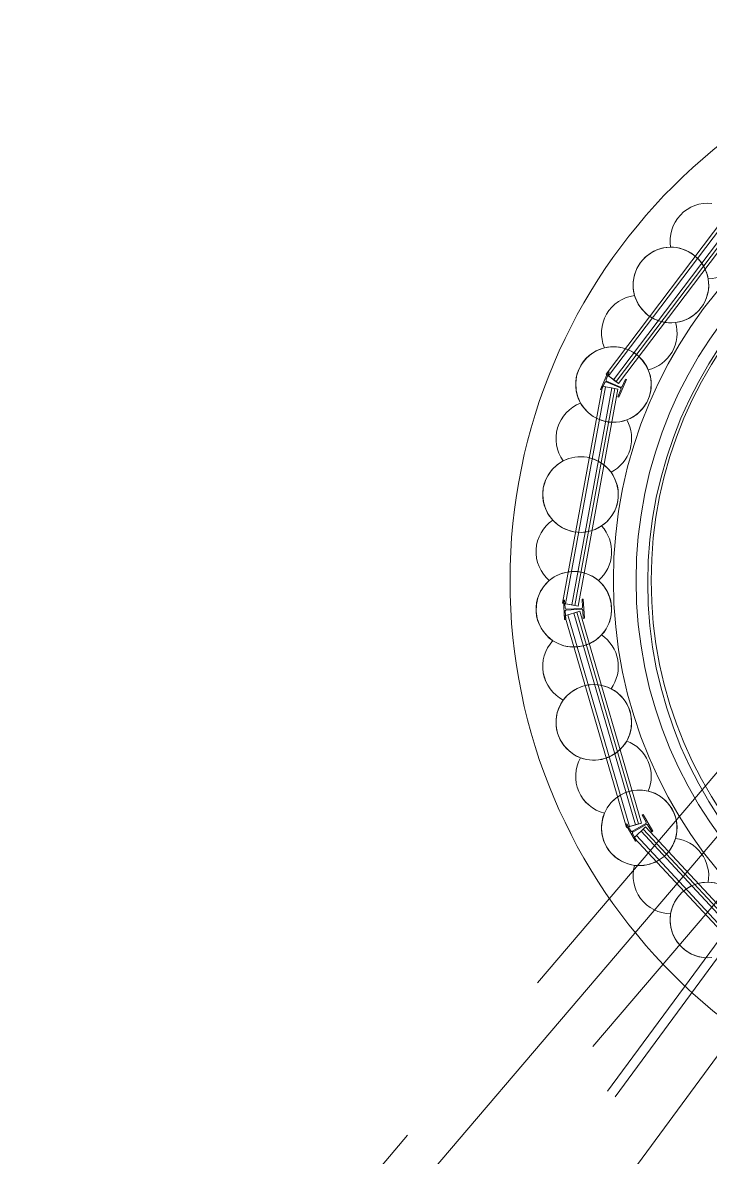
# Model space of a CAD drawing. Header units: metres. Extents: x 1753726 to 1755216, y 5920592 to 5921703.
# Drawn here: x 1753848.58 to 1753854.04, y 5920850.32 to 5920859.32 of the extents above; entities that cross this region are included whole.
import ezdxf

# ---------------------------------------------------------------- set-up
doc = ezdxf.new("R2010")
doc.units = ezdxf.units.M
doc.linetypes.add('CENTER', pattern=[50.8, 31.75, -6.35, 6.35, -6.35])
doc.linetypes.add('HIDDEN2', pattern=[4.7625, 3.175, -1.5875])
for name, color, linetype, lineweight in [('A-FLOR-____-OTLN', 9, 'Continuous', 9), ('A-WALL-____-OTLN', 2, 'Continuous', 9), ('P-PIPE-____-CNTR', 1, 'CENTER', 9), ('P-PIPE-____-OTLN', 6, 'HIDDEN2', 18), ('S-BEAM-____-OTLN', 7, 'Continuous', 9), ('S-FNDN-____-OTLN', 7, 'Continuous', 9)]:
    doc.layers.add(name, color=color, linetype=linetype, lineweight=lineweight)

# ---------------------------------------------------------------- blocks, each defined once
blk = doc.blocks.new('308492-ARUP-TUTB-MOD-0001_rvt-1-X-ARUP-GL-HERNE_BAY_ALIGNMENT')
at = {"layer": 'P-PIPE-____-CNTR'}
for p, q in [((1753815.7647, 5920807.9336), (1753854.9772, 5920853.9053)), ((1753815.7647, 5920807.9336), (1753854.9772, 5920853.9053)), ((1753745.5689, 5920703.8907), (1753855.5351, 5920853.0837)), ((1753745.5689, 5920703.8907), (1753855.5351, 5920853.0837))]:
    blk.add_line(p, q, dxfattribs=at)
at = {"layer": 'P-PIPE-____-OTLN'}
for p, q in [((1753854.7253, 5920854.1201), (1753815.5129, 5920808.1484)), ((1753816.0165, 5920807.7188), (1753855.229, 5920853.6905)), ((1753855.1036, 5920853.4017), (1753745.1375, 5920704.2088)), ((1753855.1641, 5920853.3571), (1753745.198, 5920704.1641))]:
    blk.add_line(p, q, dxfattribs=at)
blk = doc.blocks.new('Arup_Beam_Steel I Section_UC_AU1 - 150UC30-4478007-X-ARUP-GL-HERNE_BAY_ALIGNMENT')
at = {"layer": 'S-BEAM-____-OTLN'}
for p, q in [((1753853.5031, 5920853.0409), (1753853.4949, 5920853.0362)), ((1753853.4949, 5920853.0362), (1753853.5031, 5920853.0409)), ((1753853.4949, 5920853.0362), (1753853.5271, 5920852.9805)), ((1753853.5271, 5920852.9805), (1753853.4949, 5920853.0362)), ((1753853.5796, 5920852.9084), (1753853.5031, 5920853.0409)), ((1753853.5031, 5920853.0409), (1753853.5796, 5920852.9084)), ((1753853.3744, 5920852.9666), (1753853.3663, 5920852.9619)), ((1753853.3663, 5920852.9619), (1753853.3744, 5920852.9666)), ((1753853.3663, 5920852.9619), (1753853.4428, 5920852.8294)), ((1753853.4428, 5920852.8294), (1753853.3663, 5920852.9619)), ((1753853.4065, 5920852.9109), (1753853.3744, 5920852.9666)), ((1753853.3744, 5920852.9666), (1753853.4065, 5920852.9109)), ((1753853.5238, 5920852.9684), (1753853.4187, 5920852.9077)), ((1753853.4187, 5920852.9077), (1753853.5238, 5920852.9684)), ((1753853.422, 5920852.9019), (1753853.5271, 5920852.9626)), ((1753853.5271, 5920852.9626), (1753853.422, 5920852.9019)), ((1753853.5393, 5920852.9594), (1753853.5714, 5920852.9037)), ((1753853.5714, 5920852.9037), (1753853.5393, 5920852.9594)), ((1753853.5714, 5920852.9037), (1753853.5796, 5920852.9084)), ((1753853.5796, 5920852.9084), (1753853.5714, 5920852.9037)), ((1753853.4509, 5920852.8341), (1753853.4187, 5920852.8898)), ((1753853.4187, 5920852.8898), (1753853.4509, 5920852.8341)), ((1753853.4428, 5920852.8294), (1753853.4509, 5920852.8341)), ((1753853.4509, 5920852.8341), (1753853.4428, 5920852.8294))]:
    blk.add_line(p, q, dxfattribs=at)
for centre, major_axis, start_param, end_param in [((1753853.4143, 5920852.9154), (0.00007, 0.0089), 2.102805, 3.673602), ((1753853.4143, 5920852.9154), (0.00007, 0.0089), 2.102805, 3.673602), ((1753853.4265, 5920852.8942), (0.00316, 0.00832), 0.886322, 2.457119), ((1753853.4265, 5920852.8942), (0.00316, 0.00832), 0.886322, 2.457119), ((1753853.5194, 5920852.9761), (0.00316, 0.00832), 4.027915, 5.598711), ((1753853.5194, 5920852.9761), (0.00316, 0.00832), 4.027915, 5.598711), ((1753853.5316, 5920852.9549), (0.00347, 0.00819), 5.637097, 7.207894), ((1753853.5316, 5920852.9549), (0.00347, 0.00819), 5.637097, 7.207894)]:
    blk.add_ellipse(centre, major_axis=major_axis, ratio=1, start_param=start_param, end_param=end_param, dxfattribs=at)
blk = doc.blocks.new('Arup_Beam_Steel I Section_UC_AU1 - 150UC30-4478008-X-ARUP-GL-HERNE_BAY_ALIGNMENT')
at = {"layer": 'S-BEAM-____-OTLN'}
for p, q in [((1753852.8798, 5920854.7418), (1753852.8704, 5920854.7412)), ((1753852.8704, 5920854.7412), (1753852.8798, 5920854.7418)), ((1753852.8704, 5920854.7412), (1753852.8793, 5920854.5885)), ((1753852.8793, 5920854.5885), (1753852.8704, 5920854.7412)), ((1753852.8835, 5920854.6776), (1753852.8798, 5920854.7418)), ((1753852.8798, 5920854.7418), (1753852.8835, 5920854.6776)), ((1753853.0281, 5920854.7504), (1753853.0187, 5920854.7498)), ((1753853.0187, 5920854.7498), (1753853.0281, 5920854.7504)), ((1753853.0187, 5920854.7498), (1753853.0225, 5920854.6857)), ((1753853.0225, 5920854.6857), (1753853.0187, 5920854.7498)), ((1753853.037, 5920854.5977), (1753853.0281, 5920854.7504)), ((1753853.0281, 5920854.7504), (1753853.037, 5920854.5977)), ((1753852.8887, 5920854.589), (1753852.8849, 5920854.6532)), ((1753852.8849, 5920854.6532), (1753852.8887, 5920854.589)), ((1753853.0141, 5920854.6763), (1753852.8929, 5920854.6692)), ((1753852.8929, 5920854.6692), (1753853.0141, 5920854.6763)), ((1753852.8933, 5920854.6626), (1753853.0145, 5920854.6697)), ((1753853.0145, 5920854.6697), (1753852.8933, 5920854.6626)), ((1753853.0239, 5920854.6613), (1753853.0276, 5920854.5971)), ((1753853.0276, 5920854.5971), (1753853.0239, 5920854.6613)), ((1753852.8793, 5920854.5885), (1753852.8887, 5920854.589)), ((1753852.8887, 5920854.589), (1753852.8793, 5920854.5885)), ((1753853.0276, 5920854.5971), (1753853.037, 5920854.5977)), ((1753853.037, 5920854.5977), (1753853.0276, 5920854.5971))]:
    blk.add_line(p, q, dxfattribs=at)
for centre, major_axis, start_param, end_param in [((1753852.8924, 5920854.6781), (-0.00283, 0.00844), 1.305884, 2.87668), ((1753852.8924, 5920854.6781), (-0.00283, 0.00844), 1.305884, 2.87668), ((1753852.8938, 5920854.6537), (-0.00149, 0.00877), 6.173124, 7.743921), ((1753852.8938, 5920854.6537), (-0.00149, 0.00877), 6.173124, 7.743921), ((1753853.0136, 5920854.6851), (-0.00283, 0.00844), 2.87668, 4.447476), ((1753853.0136, 5920854.6851), (-0.00283, 0.00844), 2.87668, 4.447476), ((1753853.015, 5920854.6608), (-0.00283, 0.00844), 4.447476, 6.018273), ((1753853.015, 5920854.6608), (-0.00283, 0.00844), 4.447476, 6.018273)]:
    blk.add_ellipse(centre, major_axis=major_axis, ratio=1, start_param=start_param, end_param=end_param, dxfattribs=at)
blk = doc.blocks.new('Arup_Beam_Steel I Section_UC_AU1 - 150UC30-4478009-X-ARUP-GL-HERNE_BAY_ALIGNMENT')
at = {"layer": 'S-BEAM-____-OTLN'}
for p, q in [((1753853.2258, 5920856.5538), (1753853.1652, 5920856.4133)), ((1753853.1652, 5920856.4133), (1753853.2258, 5920856.5538)), ((1753853.209, 5920856.491), (1753853.2345, 5920856.5501)), ((1753853.2345, 5920856.5501), (1753853.209, 5920856.491)), ((1753853.2345, 5920856.5501), (1753853.2258, 5920856.5538)), ((1753853.2258, 5920856.5538), (1753853.2345, 5920856.5501)), ((1753853.1652, 5920856.4133), (1753853.1739, 5920856.4096)), ((1753853.1739, 5920856.4096), (1753853.1652, 5920856.4133)), ((1753853.1739, 5920856.4096), (1753853.1993, 5920856.4686)), ((1753853.1993, 5920856.4686), (1753853.1739, 5920856.4096)), ((1753853.211, 5920856.4733), (1753853.3225, 5920856.4252)), ((1753853.3225, 5920856.4252), (1753853.211, 5920856.4733)), ((1753853.3251, 5920856.4312), (1753853.2136, 5920856.4793)), ((1753853.2136, 5920856.4793), (1753853.3251, 5920856.4312)), ((1753853.3271, 5920856.4135), (1753853.3017, 5920856.3544)), ((1753853.3017, 5920856.3544), (1753853.3271, 5920856.4135)), ((1753853.3103, 5920856.3507), (1753853.3709, 5920856.4912)), ((1753853.3709, 5920856.4912), (1753853.3103, 5920856.3507)), ((1753853.3623, 5920856.4949), (1753853.3368, 5920856.4359)), ((1753853.3368, 5920856.4359), (1753853.3623, 5920856.4949)), ((1753853.3709, 5920856.4912), (1753853.3623, 5920856.4949)), ((1753853.3623, 5920856.4949), (1753853.3709, 5920856.4912)), ((1753853.3017, 5920856.3544), (1753853.3103, 5920856.3507)), ((1753853.3103, 5920856.3507), (1753853.3017, 5920856.3544))]:
    blk.add_line(p, q, dxfattribs=at)
for centre, major_axis, start_param, end_param in [((1753853.2075, 5920856.4651), (0.00836, 0.00305), 0.8136, 2.384397), ((1753853.2075, 5920856.4651), (0.00836, 0.00305), 0.8136, 2.384397), ((1753853.2172, 5920856.4875), (0.0018, 0.00872), 1.367175, 2.937971), ((1753853.2172, 5920856.4875), (0.0018, 0.00872), 1.367175, 2.937971), ((1753853.319, 5920856.417), (-0.00025, 0.0089), 4.276943, 5.84774), ((1753853.319, 5920856.417), (-0.00025, 0.0089), 4.276943, 5.84774), ((1753853.3286, 5920856.4394), (0.00874, 0.00167), 4.116068, 5.686865), ((1753853.3286, 5920856.4394), (0.00874, 0.00167), 4.116068, 5.686865)]:
    blk.add_ellipse(centre, major_axis=major_axis, ratio=1, start_param=start_param, end_param=end_param, dxfattribs=at)
blk = doc.blocks.new('308492-ARUP-STTW-MOD-0300_rvt-1-X-ARUP-GL-HERNE_BAY_ALIGNMENT')
at = {"layer": 'A-WALL-____-OTLN'}
for p, q in [((1753854.2649, 5920857.9314), (1753853.2095, 5920856.5355)), ((1753853.2095, 5920856.5355), (1753854.2649, 5920857.9314)), ((1753854.2848, 5920857.9163), (1753853.2295, 5920856.5204)), ((1753853.2693, 5920856.4902), (1753854.3247, 5920857.8862)), ((1753854.3247, 5920857.8862), (1753853.2693, 5920856.4902)), ((1753853.2893, 5920856.4751), (1753854.3447, 5920857.8711)), ((1753853.3092, 5920856.4601), (1753854.3646, 5920857.856)), ((1753854.3646, 5920857.856), (1753853.3092, 5920856.4601)), ((1753853.3092, 5920856.4601), (1753854.3646, 5920857.856)), ((1753854.3646, 5920857.856), (1753853.3092, 5920856.4601)), ((1753853.3092, 5920856.4601), (1753853.2095, 5920856.5355)), ((1753853.2295, 5920856.5204), (1753853.2095, 5920856.5355)), ((1753853.2295, 5920856.5204), (1753853.2893, 5920856.4751)), ((1753853.1807, 5920856.4386), (1753852.864, 5920854.7175)), ((1753852.864, 5920854.7175), (1753853.1807, 5920856.4386)), ((1753853.2053, 5920856.4341), (1753852.8886, 5920854.713)), ((1753852.9378, 5920854.7039), (1753853.2544, 5920856.425)), ((1753853.2544, 5920856.425), (1753852.9378, 5920854.7039)), ((1753852.9624, 5920854.6994), (1753853.279, 5920856.4205)), ((1753852.987, 5920854.6949), (1753853.3036, 5920856.416)), ((1753853.3036, 5920856.416), (1753852.987, 5920854.6949)), ((1753852.987, 5920854.6949), (1753853.3036, 5920856.416)), ((1753853.3036, 5920856.416), (1753852.987, 5920854.6949)), ((1753853.1807, 5920856.4386), (1753853.3036, 5920856.416)), ((1753853.1807, 5920856.4386), (1753853.2053, 5920856.4341)), ((1753853.2053, 5920856.4341), (1753853.279, 5920856.4205)), ((1753853.2544, 5920856.425), (1753853.3036, 5920856.416)), ((1753853.2544, 5920856.425), (1753853.3036, 5920856.416)), ((1753853.3092, 5920856.4601), (1753853.2693, 5920856.4902)), ((1753853.2693, 5920856.4902), (1753853.3092, 5920856.4601)), ((1753853.279, 5920856.4205), (1753853.3036, 5920856.416)), ((1753853.3092, 5920856.4601), (1753853.2893, 5920856.4751)), ((1753852.987, 5920854.6949), (1753852.864, 5920854.7175)), ((1753852.8886, 5920854.713), (1753852.864, 5920854.7175)), ((1753852.8886, 5920854.713), (1753852.9624, 5920854.6994)), ((1753852.987, 5920854.6949), (1753852.9378, 5920854.7039)), ((1753852.9378, 5920854.7039), (1753852.987, 5920854.6949)), ((1753852.8817, 5920854.618), (1753853.0017, 5920854.653)), ((1753852.8817, 5920854.618), (1753852.9057, 5920854.625)), ((1753852.8817, 5920854.618), (1753853.3712, 5920852.9379)), ((1753853.3712, 5920852.9379), (1753852.8817, 5920854.618)), ((1753852.9057, 5920854.625), (1753852.9777, 5920854.646)), ((1753852.9057, 5920854.625), (1753853.3952, 5920852.9448)), ((1753852.9537, 5920854.639), (1753853.0017, 5920854.653)), ((1753852.9537, 5920854.639), (1753853.0017, 5920854.653)), ((1753853.4432, 5920852.9588), (1753852.9537, 5920854.639)), ((1753852.9537, 5920854.639), (1753853.4432, 5920852.9588)), ((1753852.987, 5920854.6949), (1753852.9624, 5920854.6994)), ((1753852.9777, 5920854.646), (1753853.0017, 5920854.653)), ((1753853.4672, 5920852.9658), (1753852.9777, 5920854.646)), ((1753853.4912, 5920852.9728), (1753853.0017, 5920854.653)), ((1753853.0017, 5920854.653), (1753853.4912, 5920852.9728)), ((1753853.4912, 5920852.9728), (1753853.0017, 5920854.653)), ((1753853.0017, 5920854.653), (1753853.4912, 5920852.9728)), ((1753853.4912, 5920852.9728), (1753853.3712, 5920852.9379)), ((1753853.3952, 5920852.9448), (1753853.3712, 5920852.9379)), ((1753853.3952, 5920852.9448), (1753853.4672, 5920852.9658)), ((1753853.4317, 5920852.8569), (1753853.5232, 5920852.942)), ((1753853.4912, 5920852.9728), (1753853.4432, 5920852.9588)), ((1753853.4432, 5920852.9588), (1753853.4912, 5920852.9728)), ((1753853.45, 5920852.8739), (1753853.5049, 5920852.925)), ((1753853.4912, 5920852.9728), (1753853.4672, 5920852.9658)), ((1753853.4866, 5920852.9079), (1753853.5232, 5920852.942)), ((1753853.4866, 5920852.9079), (1753853.5232, 5920852.942)), ((1753854.6781, 5920851.6262), (1753853.4866, 5920852.9079)), ((1753853.4866, 5920852.9079), (1753854.6781, 5920851.6262)), ((1753853.5049, 5920852.925), (1753853.5232, 5920852.942)), ((1753854.6964, 5920851.6432), (1753853.5049, 5920852.925)), ((1753854.7147, 5920851.6602), (1753853.5232, 5920852.942)), ((1753853.5232, 5920852.942), (1753854.7147, 5920851.6602)), ((1753854.7147, 5920851.6602), (1753853.5232, 5920852.942)), ((1753853.5232, 5920852.942), (1753854.7147, 5920851.6602)), ((1753853.4317, 5920852.8569), (1753853.45, 5920852.8739)), ((1753853.4317, 5920852.8569), (1753854.6232, 5920851.5751)), ((1753854.6232, 5920851.5751), (1753853.4317, 5920852.8569)), ((1753853.45, 5920852.8739), (1753854.6415, 5920851.5922))]:
    blk.add_line(p, q, dxfattribs=at)
at = {"layer": 'S-BEAM-____-OTLN'}
for radius, start, end in [(3.605, 0, 180), (3.605, 0, 180), (3.305, 0, 180), (3.305, 0, 180), (3.605, 180, 0), (3.605, 180, 0), (3.305, 180, 0), (3.305, 180, 0)]:
    blk.add_arc((1753856.8721, 5920854.8976), radius, start, end, dxfattribs=at)
at = {"layer": 'S-FNDN-____-OTLN', "flags": 128}
for points in [[(1753853.4357, 5920857.1578), (1753853.4252, 5920857.2121), (1753853.4249, 5920857.2674), (1753853.4347, 5920857.3218), (1753853.4543, 5920857.3734), (1753853.4831, 5920857.4206), (1753853.5201, 5920857.4618), (1753853.5639, 5920857.4954), (1753853.6132, 5920857.5204), (1753853.6663, 5920857.5359), (1753853.7213, 5920857.5415)], [(1753853.7213, 5920857.5415), (1753853.6663, 5920857.5359), (1753853.6132, 5920857.5204), (1753853.5639, 5920857.4954), (1753853.5201, 5920857.4618), (1753853.4831, 5920857.4206), (1753853.4543, 5920857.3734), (1753853.4347, 5920857.3218), (1753853.4249, 5920857.2674), (1753853.4252, 5920857.2121), (1753853.4357, 5920857.1578)], [(1753853.7213, 5920857.5415), (1753853.7697, 5920857.538), (1753853.8169, 5920857.5267), (1753853.8617, 5920857.5079), (1753853.9029, 5920857.4821)], [(1753853.9029, 5920857.4821), (1753853.8617, 5920857.5079), (1753853.8169, 5920857.5267), (1753853.7697, 5920857.538), (1753853.7213, 5920857.5415)], [(1753853.9029, 5920857.4821), (1753853.9375, 5920857.452), (1753853.967, 5920857.417), (1753853.9909, 5920857.3779), (1753854.0086, 5920857.3356), (1753854.0196, 5920857.2912)], [(1753854.0196, 5920857.2912), (1753854.0086, 5920857.3356), (1753853.9909, 5920857.3779), (1753853.967, 5920857.417), (1753853.9375, 5920857.452), (1753853.9029, 5920857.4821)], [(1753854.0196, 5920857.2912), (1753854.0237, 5920857.2376), (1753854.0182, 5920857.1842), (1753854.0033, 5920857.1327), (1753853.9794, 5920857.0846), (1753853.9474, 5920857.0416), (1753853.9082, 5920857.0049), (1753853.8631, 5920856.9758), (1753853.8135, 5920856.9552), (1753853.761, 5920856.9438)], [(1753853.761, 5920856.9438), (1753853.8135, 5920856.9552), (1753853.8631, 5920856.9758), (1753853.9082, 5920857.0049), (1753853.9474, 5920857.0416), (1753853.9794, 5920857.0846), (1753854.0033, 5920857.1327), (1753854.0182, 5920857.1842), (1753854.0237, 5920857.2376), (1753854.0196, 5920857.2912)], [(1753853.5446, 5920857.0009), (1753853.5081, 5920857.0329), (1753853.4773, 5920857.0704), (1753853.4529, 5920857.1124), (1753853.4357, 5920857.1578)], [(1753853.4357, 5920857.1578), (1753853.4529, 5920857.1124), (1753853.4773, 5920857.0704), (1753853.5081, 5920857.0329), (1753853.5446, 5920857.0009)], [(1753853.761, 5920856.9438), (1753853.7038, 5920856.9422), (1753853.6473, 5920856.9514), (1753853.5936, 5920856.9712), (1753853.5446, 5920857.0009)], [(1753853.5446, 5920857.0009), (1753853.5936, 5920856.9712), (1753853.6473, 5920856.9514), (1753853.7038, 5920856.9422), (1753853.761, 5920856.9438)], [(1753853.0071, 5920856.3044), (1753852.9843, 5920856.3548), (1753852.9713, 5920856.4085), (1753852.9683, 5920856.4637), (1753852.9755, 5920856.5185), (1753852.9926, 5920856.5711), (1753853.0191, 5920856.6196), (1753853.054, 5920856.6625), (1753853.0962, 5920856.6982), (1753853.1442, 5920856.7255), (1753853.1965, 5920856.7436)], [(1753853.1965, 5920856.7436), (1753853.1442, 5920856.7255), (1753853.0962, 5920856.6982), (1753853.054, 5920856.6625), (1753853.0191, 5920856.6196), (1753852.9926, 5920856.5711), (1753852.9755, 5920856.5185), (1753852.9683, 5920856.4637), (1753852.9713, 5920856.4085), (1753852.9843, 5920856.3548), (1753853.0071, 5920856.3044)], [(1753853.1965, 5920856.7436), (1753853.2444, 5920856.7513), (1753853.293, 5920856.7512), (1753853.3409, 5920856.7433), (1753853.3869, 5920856.7277)], [(1753853.3869, 5920856.7277), (1753853.3409, 5920856.7433), (1753853.293, 5920856.7512), (1753853.2444, 5920856.7513), (1753853.1965, 5920856.7436)], [(1753853.3869, 5920856.7277), (1753853.4275, 5920856.7064), (1753853.4643, 5920856.6792), (1753853.4966, 5920856.6466), (1753853.5235, 5920856.6096), (1753853.5445, 5920856.5688)], [(1753853.5445, 5920856.5688), (1753853.5235, 5920856.6096), (1753853.4966, 5920856.6466), (1753853.4643, 5920856.6792), (1753853.4275, 5920856.7064), (1753853.3869, 5920856.7277)], [(1753853.5445, 5920856.5688), (1753853.5609, 5920856.5177), (1753853.5678, 5920856.4645), (1753853.5652, 5920856.4109), (1753853.5531, 5920856.3586), (1753853.5318, 5920856.3093), (1753853.5021, 5920856.2646), (1753853.4649, 5920856.2259), (1753853.4214, 5920856.1944), (1753853.373, 5920856.1712)], [(1753853.373, 5920856.1712), (1753853.4214, 5920856.1944), (1753853.4649, 5920856.2259), (1753853.5021, 5920856.2646), (1753853.5318, 5920856.3093), (1753853.5531, 5920856.3586), (1753853.5652, 5920856.4109), (1753853.5678, 5920856.4645), (1753853.5609, 5920856.5177), (1753853.5445, 5920856.5688)], [(1753853.1492, 5920856.1768), (1753853.1063, 5920856.1996), (1753853.0677, 5920856.229), (1753853.0343, 5920856.2642), (1753853.0071, 5920856.3044)], [(1753853.0071, 5920856.3044), (1753853.0343, 5920856.2642), (1753853.0677, 5920856.229), (1753853.1063, 5920856.1996), (1753853.1492, 5920856.1768)], [(1753853.373, 5920856.1712), (1753853.3177, 5920856.1564), (1753853.2606, 5920856.1524), (1753853.2037, 5920856.1592), (1753853.1492, 5920856.1768)], [(1753853.1492, 5920856.1768), (1753853.2037, 5920856.1592), (1753853.2606, 5920856.1524), (1753853.3177, 5920856.1564), (1753853.373, 5920856.1712)], [(1753852.8699, 5920855.8462), (1753852.9147, 5920855.8648), (1753852.962, 5920855.8759), (1753853.0104, 5920855.8792), (1753853.0588, 5920855.8747)], [(1753853.0588, 5920855.8747), (1753853.0104, 5920855.8792), (1753852.962, 5920855.8759), (1753852.9147, 5920855.8648), (1753852.8699, 5920855.8462)], [(1753853.0588, 5920855.8747), (1753853.1032, 5920855.8633), (1753853.1454, 5920855.8453), (1753853.1842, 5920855.821), (1753853.219, 5920855.7912), (1753853.2488, 5920855.7564)], [(1753853.2488, 5920855.7564), (1753853.219, 5920855.7912), (1753853.1842, 5920855.821), (1753853.1454, 5920855.8453), (1753853.1032, 5920855.8633), (1753853.0588, 5920855.8747)], [(1753852.7868, 5920855.3751), (1753852.7531, 5920855.4189), (1753852.728, 5920855.4682), (1753852.7124, 5920855.5212), (1753852.7067, 5920855.5762), (1753852.7113, 5920855.6313), (1753852.7258, 5920855.6846), (1753852.7499, 5920855.7344), (1753852.7828, 5920855.7789), (1753852.8232, 5920855.8165), (1753852.8699, 5920855.8462)], [(1753852.8699, 5920855.8462), (1753852.8232, 5920855.8165), (1753852.7828, 5920855.7789), (1753852.7499, 5920855.7344), (1753852.7258, 5920855.6846), (1753852.7113, 5920855.6313), (1753852.7067, 5920855.5762), (1753852.7124, 5920855.5212), (1753852.728, 5920855.4682), (1753852.7531, 5920855.4189), (1753852.7868, 5920855.3751)], [(1753853.2488, 5920855.7564), (1753853.2765, 5920855.7104), (1753853.2956, 5920855.6602), (1753853.3054, 5920855.6075), (1753853.3056, 5920855.5538), (1753853.2963, 5920855.5009), (1753853.2777, 5920855.4506), (1753853.2504, 5920855.4043), (1753853.2154, 5920855.3637), (1753853.1736, 5920855.33)], [(1753853.1736, 5920855.33), (1753853.2154, 5920855.3637), (1753853.2504, 5920855.4043), (1753853.2777, 5920855.4506), (1753853.2963, 5920855.5009), (1753853.3056, 5920855.5538), (1753853.3054, 5920855.6075), (1753853.2956, 5920855.6602), (1753853.2765, 5920855.7104), (1753853.2488, 5920855.7564)], [(1753852.9546, 5920855.2838), (1753852.9076, 5920855.2961), (1753852.8632, 5920855.3158), (1753852.8226, 5920855.3423), (1753852.7868, 5920855.3751)], [(1753852.7868, 5920855.3751), (1753852.8226, 5920855.3423), (1753852.8632, 5920855.3158), (1753852.9076, 5920855.2961), (1753852.9546, 5920855.2838)], [(1753853.1736, 5920855.33), (1753853.1232, 5920855.3028), (1753853.0686, 5920855.2857), (1753853.0117, 5920855.2793), (1753852.9546, 5920855.2838)], [(1753852.9546, 5920855.2838), (1753853.0117, 5920855.2793), (1753853.0686, 5920855.2857), (1753853.1232, 5920855.3028), (1753853.1736, 5920855.33)], [(1753852.7868, 5920854.4201), (1753852.7439, 5920854.455), (1753852.7081, 5920854.4971), (1753852.6807, 5920854.5451), (1753852.6625, 5920854.5973), (1753852.6542, 5920854.652), (1753852.6561, 5920854.7072), (1753852.6681, 5920854.7612), (1753852.6898, 5920854.812), (1753852.7204, 5920854.858), (1753852.759, 5920854.8976)], [(1753852.759, 5920854.8976), (1753852.7204, 5920854.858), (1753852.6898, 5920854.812), (1753852.6681, 5920854.7612), (1753852.6561, 5920854.7072), (1753852.6542, 5920854.652), (1753852.6625, 5920854.5973), (1753852.6807, 5920854.5451), (1753852.7081, 5920854.4971), (1753852.7439, 5920854.455), (1753852.7868, 5920854.4201)], [(1753852.759, 5920854.8976), (1753852.7984, 5920854.9261), (1753852.8418, 5920854.9478), (1753852.8881, 5920854.9622), (1753852.9363, 5920854.9689)], [(1753852.9363, 5920854.9689), (1753852.8881, 5920854.9622), (1753852.8418, 5920854.9478), (1753852.7984, 5920854.9261), (1753852.759, 5920854.8976)], [(1753852.9363, 5920854.9689), (1753852.9821, 5920854.9681), (1753853.0273, 5920854.9603), (1753853.0707, 5920854.9457), (1753853.1114, 5920854.9246), (1753853.1484, 5920854.8977)], [(1753853.1484, 5920854.8977), (1753853.1114, 5920854.9246), (1753853.0707, 5920854.9457), (1753853.0273, 5920854.9603), (1753852.9821, 5920854.9681), (1753852.9363, 5920854.9689)], [(1753853.1484, 5920854.8977), (1753853.186, 5920854.8593), (1753853.2161, 5920854.8149), (1753853.2378, 5920854.7658), (1753853.2504, 5920854.7136), (1753853.2536, 5920854.66), (1753853.2471, 5920854.6067), (1753853.2312, 5920854.5555), (1753853.2065, 5920854.5078), (1753853.1736, 5920854.4654)], [(1753853.1736, 5920854.4654), (1753853.2065, 5920854.5078), (1753853.2312, 5920854.5555), (1753853.2471, 5920854.6067), (1753853.2536, 5920854.66), (1753853.2504, 5920854.7136), (1753853.2378, 5920854.7658), (1753853.2161, 5920854.8149), (1753853.186, 5920854.8593), (1753853.1484, 5920854.8977)], [(1753853.1736, 5920854.4654), (1753853.1308, 5920854.4273), (1753853.0816, 5920854.3981), (1753853.0277, 5920854.3787), (1753852.9712, 5920854.3699)], [(1753852.9712, 5920854.3699), (1753853.0277, 5920854.3787), (1753853.0816, 5920854.3981), (1753853.1308, 5920854.4273), (1753853.1736, 5920854.4654)], [(1753852.9712, 5920854.3699), (1753852.9226, 5920854.371), (1753852.8749, 5920854.38), (1753852.8292, 5920854.3965), (1753852.7868, 5920854.4201)], [(1753852.7868, 5920854.4201), (1753852.8292, 5920854.3965), (1753852.8749, 5920854.38), (1753852.9226, 5920854.371), (1753852.9712, 5920854.3699)], [(1753853.0259, 5920854.0593), (1753853.0707, 5920854.0691), (1753853.1165, 5920854.0719), (1753853.1621, 5920854.0677), (1753853.2066, 5920854.0566), (1753853.2488, 5920854.0389)], [(1753853.2488, 5920854.0389), (1753853.2066, 5920854.0566), (1753853.1621, 5920854.0677), (1753853.1165, 5920854.0719), (1753853.0707, 5920854.0691), (1753853.0259, 5920854.0593)], [(1753852.8699, 5920853.9491), (1753852.9016, 5920853.9858), (1753852.9389, 5920854.017), (1753852.9807, 5920854.0417), (1753853.0259, 5920854.0593)], [(1753853.0259, 5920854.0593), (1753852.9807, 5920854.0417), (1753852.9389, 5920854.017), (1753852.9016, 5920853.9858), (1753852.8699, 5920853.9491)], [(1753853.2488, 5920854.0389), (1753853.2942, 5920854.0103), (1753853.3337, 5920853.974), (1753853.3662, 5920853.9312), (1753853.3905, 5920853.8834), (1753853.4059, 5920853.8319), (1753853.4119, 5920853.7786), (1753853.4083, 5920853.7251), (1753853.3952, 5920853.673), (1753853.373, 5920853.6241)], [(1753853.373, 5920853.6241), (1753853.3952, 5920853.673), (1753853.4083, 5920853.7251), (1753853.4119, 5920853.7786), (1753853.4059, 5920853.8319), (1753853.3905, 5920853.8834), (1753853.3662, 5920853.9312), (1753853.3337, 5920853.974), (1753853.2942, 5920854.0103), (1753853.2488, 5920854.0389)], [(1753853.0071, 5920853.4909), (1753852.9573, 5920853.5149), (1753852.9127, 5920853.5477), (1753852.875, 5920853.588), (1753852.8452, 5920853.6346), (1753852.8246, 5920853.6859), (1753852.8137, 5920853.7401), (1753852.8129, 5920853.7954), (1753852.8223, 5920853.8498), (1753852.8415, 5920853.9017), (1753852.8699, 5920853.9491)], [(1753852.8699, 5920853.9491), (1753852.8415, 5920853.9017), (1753852.8223, 5920853.8498), (1753852.8129, 5920853.7954), (1753852.8137, 5920853.7401), (1753852.8246, 5920853.6859), (1753852.8452, 5920853.6346), (1753852.875, 5920853.588), (1753852.9127, 5920853.5477), (1753852.9573, 5920853.5149), (1753853.0071, 5920853.4909)], [(1753853.373, 5920853.6241), (1753853.3402, 5920853.5772), (1753853.299, 5920853.5374), (1753853.251, 5920853.5061), (1753853.198, 5920853.4845)], [(1753853.198, 5920853.4845), (1753853.251, 5920853.5061), (1753853.299, 5920853.5374), (1753853.3402, 5920853.5772), (1753853.373, 5920853.6241)], [(1753853.198, 5920853.4845), (1753853.1505, 5920853.4744), (1753853.102, 5920853.4721), (1753853.0538, 5920853.4776), (1753853.0071, 5920853.4909)], [(1753853.0071, 5920853.4909), (1753853.0538, 5920853.4776), (1753853.102, 5920853.4721), (1753853.1505, 5920853.4744), (1753853.198, 5920853.4845)], [(1753853.1965, 5920853.0517), (1753853.2189, 5920853.0948), (1753853.248, 5920853.1336), (1753853.2829, 5920853.1673), (1753853.3229, 5920853.195)], [(1753853.3229, 5920853.195), (1753853.2829, 5920853.1673), (1753853.248, 5920853.1336), (1753853.2189, 5920853.0948), (1753853.1965, 5920853.0517)], [(1753853.3229, 5920853.195), (1753853.3643, 5920853.2148), (1753853.4081, 5920853.2281), (1753853.4535, 5920853.2345), (1753853.4993, 5920853.234), (1753853.5445, 5920853.2265)], [(1753853.5445, 5920853.2265), (1753853.4993, 5920853.234), (1753853.4535, 5920853.2345), (1753853.4081, 5920853.2281), (1753853.3643, 5920853.2148), (1753853.3229, 5920853.195)], [(1753853.5445, 5920853.2265), (1753853.5953, 5920853.2091), (1753853.6421, 5920853.1829), (1753853.6836, 5920853.1488), (1753853.7183, 5920853.1078), (1753853.7451, 5920853.0613), (1753853.7632, 5920853.0108), (1753853.7721, 5920852.9579), (1753853.7713, 5920852.9042), (1753853.761, 5920852.8515)], [(1753853.761, 5920852.8515), (1753853.7713, 5920852.9042), (1753853.7721, 5920852.9579), (1753853.7632, 5920853.0108), (1753853.7451, 5920853.0613), (1753853.7183, 5920853.1078), (1753853.6836, 5920853.1488), (1753853.6421, 5920853.1829), (1753853.5953, 5920853.2091), (1753853.5445, 5920853.2265)], [(1753853.4357, 5920852.6375), (1753853.3817, 5920852.6494), (1753853.3308, 5920852.671), (1753853.2847, 5920852.7015), (1753853.245, 5920852.74), (1753853.2131, 5920852.7851), (1753853.19, 5920852.8354), (1753853.1765, 5920852.889), (1753853.1731, 5920852.9441), (1753853.1798, 5920852.999), (1753853.1965, 5920853.0517)], [(1753853.1965, 5920853.0517), (1753853.1798, 5920852.999), (1753853.1731, 5920852.9441), (1753853.1765, 5920852.889), (1753853.19, 5920852.8354), (1753853.2131, 5920852.7851), (1753853.245, 5920852.74), (1753853.2847, 5920852.7015), (1753853.3308, 5920852.671), (1753853.3817, 5920852.6494), (1753853.4357, 5920852.6375)], [(1753853.761, 5920852.8515), (1753853.7399, 5920852.7983), (1753853.709, 5920852.7501), (1753853.6696, 5920852.7086), (1753853.6229, 5920852.6753)], [(1753853.6229, 5920852.6753), (1753853.6696, 5920852.7086), (1753853.709, 5920852.7501), (1753853.7399, 5920852.7983), (1753853.761, 5920852.8515)], [(1753853.6229, 5920852.6753), (1753853.579, 5920852.6545), (1753853.5324, 5920852.6411), (1753853.4842, 5920852.6354), (1753853.4357, 5920852.6375)], [(1753853.4357, 5920852.6375), (1753853.4842, 5920852.6354), (1753853.5324, 5920852.6411), (1753853.579, 5920852.6545), (1753853.6229, 5920852.6753)], [(1753853.8113, 5920852.4224), (1753853.8469, 5920852.4512), (1753853.8865, 5920852.4742), (1753853.9292, 5920852.491), (1753853.9739, 5920852.501), (1753854.0196, 5920852.5041)], [(1753854.0196, 5920852.5041), (1753853.9739, 5920852.501), (1753853.9292, 5920852.491), (1753853.8865, 5920852.4742), (1753853.8469, 5920852.4512), (1753853.8113, 5920852.4224)], [(1753854.0196, 5920852.5041), (1753854.073, 5920852.4989), (1753854.1246, 5920852.4842), (1753854.1728, 5920852.4606), (1753854.216, 5920852.4287), (1753854.2529, 5920852.3897), (1753854.2822, 5920852.3447), (1753854.303, 5920852.2952), (1753854.3146, 5920852.2428), (1753854.3168, 5920852.1892)], [(1753854.3168, 5920852.1892), (1753854.3146, 5920852.2428), (1753854.303, 5920852.2952), (1753854.2822, 5920852.3447), (1753854.2529, 5920852.3897), (1753854.216, 5920852.4287), (1753854.1728, 5920852.4606), (1753854.1246, 5920852.4842), (1753854.073, 5920852.4989), (1753854.0196, 5920852.5041)], [(1753853.7213, 5920852.2538), (1753853.7332, 5920852.3009), (1753853.7525, 5920852.3454), (1753853.7787, 5920852.3863), (1753853.8113, 5920852.4224)], [(1753853.8113, 5920852.4224), (1753853.7787, 5920852.3863), (1753853.7525, 5920852.3454), (1753853.7332, 5920852.3009), (1753853.7213, 5920852.2538)], [(1753854.0495, 5920851.9059), (1753853.9942, 5920851.905), (1753853.9397, 5920851.9143), (1753853.8879, 5920851.9334), (1753853.8404, 5920851.9617), (1753853.7989, 5920851.9983), (1753853.7648, 5920852.0418), (1753853.7393, 5920852.0909), (1753853.7233, 5920852.1437), (1753853.7172, 5920852.1987), (1753853.7213, 5920852.2538)], [(1753853.7213, 5920852.2538), (1753853.7172, 5920852.1987), (1753853.7233, 5920852.1437), (1753853.7393, 5920852.0909), (1753853.7648, 5920852.0418), (1753853.7989, 5920851.9983), (1753853.8404, 5920851.9617), (1753853.8879, 5920851.9334), (1753853.9397, 5920851.9143), (1753853.9942, 5920851.905), (1753854.0495, 5920851.9059)]]:
    blk.add_lwpolyline(points, dxfattribs=at)
at = {"layer": 'S-FNDN-____-OTLN'}
for centre, radius, start, end in [((1753856.8721, 5920854.8976), 4.425, 0, 180), ((1753856.8721, 5920854.8976), 4.425, 0, 180), ((1753856.8721, 5920854.8976), 3.425, 0, 180), ((1753856.8721, 5920854.8976), 3.425, 0, 180), ((1753854.0171, 5920857.5911), 0.3, 83.8049, 189.52843), ((1753854.0171, 5920857.5911), 0.3, 83.8049, 189.52843), ((1753854.0171, 5920857.5911), 0.3, 83.8049, 189.52843), ((1753854.0171, 5920857.5911), 0.3, 83.8049, 189.52843), ((1753854.0171, 5920857.5911), 0.3, 270.47157, 2.86177), ((1753854.0171, 5920857.5911), 0.3, 270.47157, 2.86177), ((1753854.0171, 5920857.5911), 0.3, 270.47157, 2.86177), ((1753854.0171, 5920857.5911), 0.3, 270.47157, 2.86177), ((1753853.2681, 5920856.4523), 0.3, 103.8049, 209.52843), ((1753853.2681, 5920856.4523), 0.3, 66.66667, 103.8049), ((1753853.2681, 5920856.4523), 0.3, 66.66667, 103.8049), ((1753853.2681, 5920856.4523), 0.3, 22.86177, 66.66667), ((1753853.2681, 5920856.4523), 0.3, 290.47157, 22.86177), ((1753853.2681, 5920856.4523), 0.3, 246.66667, 290.47157), ((1753853.112, 5920856.0233), 0.3, 297.13823, 29.52843), ((1753853.112, 5920856.0233), 0.3, 297.13823, 29.52843), ((1753853.112, 5920856.0233), 0.3, 297.13823, 29.52843), ((1753853.0067, 5920855.5792), 0.3, 80, 117.13823), ((1753853.0067, 5920855.5792), 0.3, 36.1951, 80), ((1753853.0067, 5920855.5792), 0.3, 117.13823, 222.86177), ((1753853.0067, 5920855.5792), 0.3, 303.8049, 36.1951), ((1753853.0067, 5920855.5792), 0.3, 303.8049, 36.1951), ((1753852.9537, 5920855.1259), 0.3, 123.8049, 229.52843), ((1753852.9537, 5920855.1259), 0.3, 123.8049, 229.52843), ((1753853.0067, 5920855.5792), 0.3, 222.86177, 260), ((1753853.0067, 5920855.5792), 0.3, 260, 303.8049), ((1753852.9537, 5920855.1259), 0.3, 310.47157, 42.86177), ((1753852.9537, 5920855.1259), 0.3, 310.47157, 42.86177), ((1753852.9537, 5920855.1259), 0.3, 310.47157, 42.86177), ((1753852.9537, 5920855.1259), 0.3, 310.47157, 42.86177), ((1753856.8721, 5920854.8976), 4.425, 180, 0), ((1753856.8721, 5920854.8976), 4.425, 180, 0), ((1753852.9537, 5920854.6694), 0.3, 130.47157, 236.1951), ((1753852.9537, 5920854.6694), 0.3, 130.47157, 236.1951), ((1753852.9537, 5920854.6694), 0.3, 93.33333, 130.47157), ((1753852.9537, 5920854.6694), 0.3, 49.52843, 93.33333), ((1753852.9537, 5920854.6694), 0.3, 49.52843, 93.33333), ((1753852.9537, 5920854.6694), 0.3, 317.13823, 49.52843), ((1753856.8721, 5920854.8976), 3.425, 180, 0), ((1753856.8721, 5920854.8976), 3.425, 180, 0), ((1753853.0067, 5920854.2161), 0.3, 323.8049, 56.1951), ((1753853.0067, 5920854.2161), 0.3, 323.8049, 56.1951), ((1753852.9537, 5920854.6694), 0.3, 236.1951, 273.33333), ((1753853.112, 5920853.7719), 0.3, 330.47157, 62.86177), ((1753853.4729, 5920852.9351), 0.3, 120, 157.13823), ((1753853.4729, 5920852.9351), 0.3, 76.1951, 120), ((1753853.4729, 5920852.9351), 0.3, 76.1951, 120), ((1753853.4729, 5920852.9351), 0.3, 343.8049, 76.1951), ((1753853.4729, 5920852.9351), 0.3, 300, 343.8049), ((1753853.4729, 5920852.9351), 0.3, 300, 343.8049), ((1753853.7237, 5920852.5538), 0.3, 350.47157, 82.86177), ((1753853.7237, 5920852.5538), 0.3, 350.47157, 82.86177), ((1753853.4729, 5920852.9351), 0.3, 262.86177, 300), ((1753854.0171, 5920852.2041), 0.3, 89.52843, 133.33333), ((1753854.0171, 5920852.2041), 0.3, 357.13823, 89.52843), ((1753854.0171, 5920852.2041), 0.3, 133.33333, 170.47157)]:
    blk.add_arc(centre, radius, start, end, dxfattribs=at)
for centre, major_axis, start_param, end_param in [((1753853.7237, 5920857.2415), (-0.1382, 0.2663), 5.812716, 7.65794), ((1753853.7237, 5920857.2415), (-0.1159, 0.2767), 5.894601, 7.739825), ((1753853.7237, 5920857.2415), (-0.0694, 0.2919), 5.409634, 6.057818), ((1753853.7237, 5920857.2415), (0.0354, 0.2979), 5.761605, 6.40979), ((1753853.7237, 5920857.2415), (0.228, 0.195), 5.741814, 6.506353), ((1753853.7237, 5920857.2415), (0.1573, 0.2555), 5.430492, 6.195032), ((1753853.7237, 5920857.2415), (0.228, 0.195), 4.1293, 5.741814), ((1753853.7237, 5920857.2415), (0.2994, 0.0187), 4.774682, 6.387195), ((1753853.4729, 5920856.8601), (-0.1912, 0.2312), 5.716868, 7.562091), ((1753853.4729, 5920856.8601), (-0.1318, 0.2695), 5.952779, 7.798003), ((1753853.4729, 5920856.8601), (-0.1912, 0.2312), 5.716868, 7.562091), ((1753853.4729, 5920856.8601), (-0.1318, 0.2695), 5.952779, 7.798003), ((1753853.7237, 5920857.2415), (-0.2965, 0.0456), 0.43533, 1.083515), ((1753853.7237, 5920857.2415), (-0.227, 0.1962), 0.995334, 1.643518), ((1753853.7237, 5920857.2415), (0.3, 0), 4.072435, 4.836975), ((1753853.7237, 5920857.2415), (0.2994, 0.0187), 4.010142, 4.774682), ((1753853.4729, 5920856.8601), (0.2376, 0.1831), 4.296813, 5.909326), ((1753853.4729, 5920856.8601), (0.2912, 0.0722), 4.71037, 6.322883), ((1753853.4729, 5920856.8601), (0.2376, 0.1831), 4.296813, 5.909326), ((1753853.4729, 5920856.8601), (0.2912, 0.0722), 4.71037, 6.322883), ((1753853.2681, 5920856.4523), (-0.1816, 0.2388), 5.873743, 7.718967), ((1753853.2681, 5920856.4523), (0.2657, 0.1394), 6.19912, 6.96366), ((1753853.2681, 5920856.4523), (0.0576, 0.2944), 3.692081, 5.304595), ((1753853.112, 5920856.0233), (-0.0463, 0.2964), 0.20231, 2.047533), ((1753853.112, 5920856.0233), (-0.089, 0.2865), 0.056159, 1.901383), ((1753853.112, 5920856.0233), (-0.0463, 0.2964), 0.20231, 2.047533), ((1753853.112, 5920856.0233), (-0.089, 0.2865), 0.056159, 1.901383), ((1753853.2681, 5920856.4523), (-0.28, 0.1076), 0.882207, 1.530392), ((1753853.2681, 5920856.4523), (-0.2938, 0.0607), 0.71899, 1.367175), ((1753853.2681, 5920856.4523), (0.2973, 0.04), 4.171397, 4.935936), ((1753853.112, 5920856.0233), (0.2766, 0.1162), 4.788339, 6.400853), ((1753853.0067, 5920855.5792), (0.2587, 0.1519), 0.865436, 1.513621), ((1753853.0067, 5920855.5792), (0, 0.3), 5.344113, 6.108652), ((1753853.0067, 5920855.5792), (0.2425, 0.1766), 1.414923, 3.260147), ((1753852.9537, 5920855.1259), (-0.2393, 0.1809), 5.949578, 7.794802), ((1753852.9537, 5920855.1259), (-0.2393, 0.1809), 5.949578, 7.794802), ((1753853.0067, 5920855.5792), (-0.1535, 0.2577), 1.781619, 2.429803), ((1753853.0067, 5920855.5792), (-0.1928, 0.2298), 2.268928, 3.033468), ((1753852.9537, 5920854.6694), (0, 0.3), 0.058178, 0.706362), ((1753852.9537, 5920854.6694), (-0.2399, 0.1802), 3.037763, 4.650276), ((1753852.9537, 5920854.6694), (-0.2987, 0.028), 1.722374, 2.486914), ((1753852.9537, 5920854.6694), (-0.1625, 0.2522), 2.627536, 3.392076), ((1753853.0067, 5920854.2161), (0.2167, 0.2074), 4.887924, 6.500437), ((1753853.0067, 5920854.2161), (0.2167, 0.2074), 4.887924, 6.500437), ((1753853.0067, 5920854.2161), (-0.2425, 0.1766), 6.164631, 8.009855), ((1753853.0067, 5920854.2161), (-0.2399, 0.1802), 6.179356, 8.024579), ((1753853.0067, 5920854.2161), (-0.2425, 0.1766), 6.164631, 8.009855), ((1753853.0067, 5920854.2161), (-0.2399, 0.1802), 6.179356, 8.024579), ((1753852.9537, 5920854.6694), (-0.2987, 0.028), 1.07419, 1.722374), ((1753853.112, 5920853.7719), (0.2664, 0.1379), 0.619521, 1.384061), ((1753853.112, 5920853.7719), (-0.2406, 0.1791), 4.878692, 5.643231), ((1753853.112, 5920853.7719), (0.1791, 0.2406), 0.930842, 1.579027), ((1753853.112, 5920853.7719), (0.3, 0), 1.861685, 2.509869), ((1753853.112, 5920853.7719), (-0.2066, 0.2175), 3.437483, 5.049996), ((1753853.112, 5920853.7719), (0.1759, 0.243), 1.565748, 3.410972), ((1753853.112, 5920853.7719), (0.1952, 0.2278), 1.647634, 3.492857), ((1753853.112, 5920853.7719), (-0.1538, 0.2576), 2.894338, 3.658877), ((1753853.112, 5920853.7719), (-0.2066, 0.2175), 2.672943, 3.437483), ((1753853.2681, 5920853.343), (-0.2751, 0.1197), 3.153051, 4.765565), ((1753853.2681, 5920853.343), (-0.2038, 0.2202), 3.566609, 5.179122), ((1753853.2681, 5920853.343), (-0.2751, 0.1197), 3.153051, 4.765565), ((1753853.2681, 5920853.343), (-0.2038, 0.2202), 3.566609, 5.179122), ((1753853.2681, 5920853.343), (0.1654, 0.2503), 1.639546, 3.48477), ((1753853.2681, 5920853.343), (0.28, 0.1076), 2.259386, 4.104609), ((1753853.2681, 5920853.343), (0.1654, 0.2503), 1.639546, 3.48477), ((1753853.2681, 5920853.343), (0.1332, 0.2688), 1.515558, 3.360782), ((1753853.112, 5920853.7719), (-0.0637, 0.2932), 2.570245, 3.21843), ((1753853.112, 5920853.7719), (0.0734, 0.2909), 3.031551, 3.679736), ((1753853.4729, 5920852.9351), (0.2944, 0.0576), 1.901203, 2.549387), ((1753853.4729, 5920852.9351), (-0.2864, 0.0893), 3.161139, 4.773652), ((1753853.4729, 5920852.9351), (0.0187, 0.2994), 1.234076, 3.0793), ((1753853.4729, 5920852.9351), (0.2873, 0.0863), 2.450689, 4.295913), ((1753853.7237, 5920852.5538), (-0.228, 0.195), 3.682964, 5.295477), ((1753853.7237, 5920852.5538), (-0.228, 0.195), 3.682964, 5.295477), ((1753853.7237, 5920852.5538), (-0.2984, 0.0308), 6.10334, 7.948564), ((1753853.7237, 5920852.5538), (0.2161, 0.2081), 2.092376, 3.9376), ((1753853.7237, 5920852.5538), (-0.2984, 0.0308), 6.10334, 7.948564), ((1753853.7237, 5920852.5538), (0.2161, 0.2081), 2.092376, 3.9376), ((1753853.4729, 5920852.9351), (0.0187, 0.2994), 3.0793, 3.727484), ((1753854.0171, 5920852.2041), (0.2948, 0.0555), 1.376428, 2.140968), ((1753854.0171, 5920852.2041), (-0.2984, 0.0308), 3.194458, 4.806972), ((1753854.0171, 5920852.2041), (-0.2667, 0.1374), 5.944549, 6.592733), ((1753854.0171, 5920852.2041), (0.053, 0.2953), 1.582255, 3.427479), ((1753854.0171, 5920852.2041), (-0.228, 0.195), 0.541372, 2.386595)]:
    blk.add_ellipse(centre, major_axis=major_axis, ratio=1, start_param=start_param, end_param=end_param, dxfattribs=at)
at = {"layer": 'S-BEAM-____-OTLN'}
for name in ['Arup_Beam_Steel I Section_UC_AU1 - 150UC30-4478009-X-ARUP-GL-HERNE_BAY_ALIGNMENT', 'Arup_Beam_Steel I Section_UC_AU1 - 150UC30-4478008-X-ARUP-GL-HERNE_BAY_ALIGNMENT', 'Arup_Beam_Steel I Section_UC_AU1 - 150UC30-4478007-X-ARUP-GL-HERNE_BAY_ALIGNMENT']:
    blk.add_blockref(name, (0, 0), dxfattribs=at)
blk = doc.blocks.new('308492-ARUP-STPW-MOD-1900_rvt-1-X-ARUP-GL-HERNE_BAY_ALIGNMENT')
at = {"layer": 'A-FLOR-____-OTLN'}
for start, end in [(0, 180), (0, 180), (180, 0), (180, 0)]:
    blk.add_arc((1753856.89, 5920854.88), 3.35, start, end, dxfattribs=at)

msp = doc.modelspace()

# ---------------------------------------------------------------- block references
for name in ['308492-ARUP-TUTB-MOD-0001_rvt-1-X-ARUP-GL-HERNE_BAY_ALIGNMENT', '308492-ARUP-STPW-MOD-1900_rvt-1-X-ARUP-GL-HERNE_BAY_ALIGNMENT', '308492-ARUP-STTW-MOD-0300_rvt-1-X-ARUP-GL-HERNE_BAY_ALIGNMENT']:
    msp.add_blockref(name, (0, 0))

doc.saveas('drawing.dxf')
